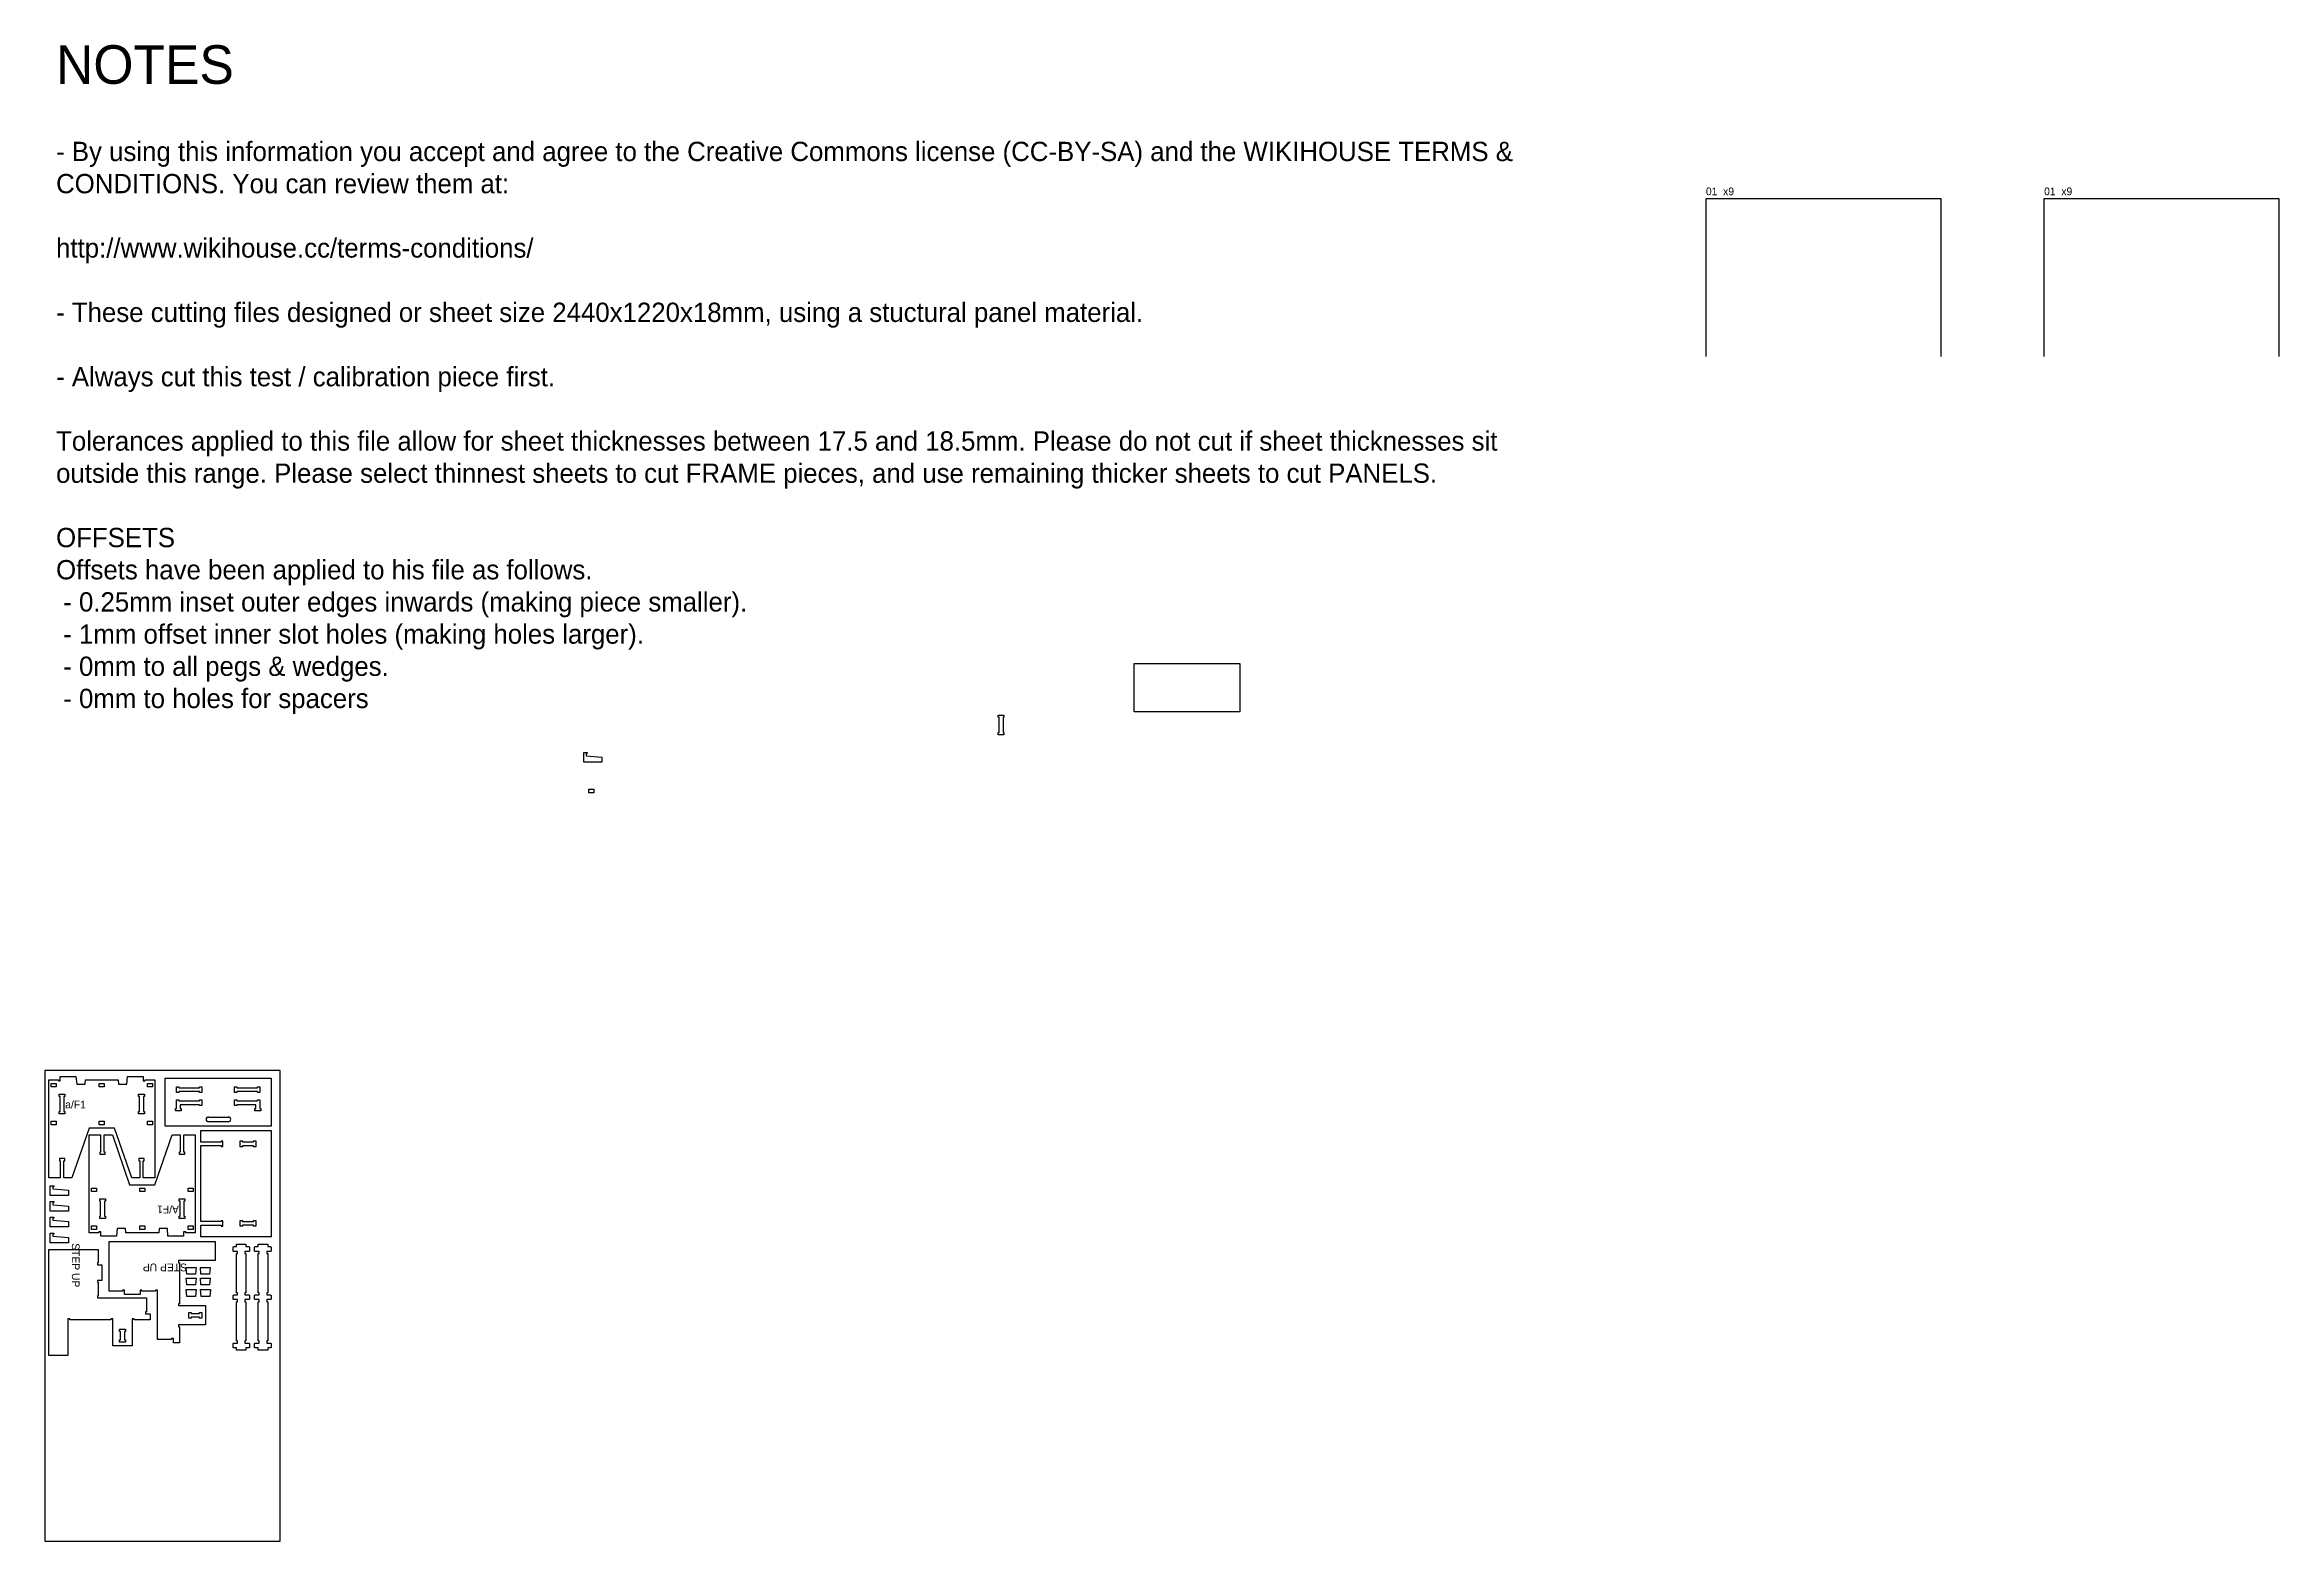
# Model space of a CAD drawing. Header units: inches. Extents: x 39044 to 50626, y 26084 to 33838.
import ezdxf

# ---------------------------------------------------------------- set-up
doc = ezdxf.new("R2010")
doc.units = ezdxf.units.IN
doc.header["$MEASUREMENT"] = 0
for name, color, linetype in [('00_SHEET_BirchPlywood_2440x1220x18', 74, 'CONTINUOUS'), ('0_SHEET_SuperPlyOSB_2440x1220x18', 1, 'CONTINUOUS'), ('1_3mmTOOL_2mmDEEP_CENTRE', 2, 'CONTINUOUS'), ('3_6mmTOOL_CUTTHROUGH_INSIDE', 4, 'CONTINUOUS'), ('6__CUTTHROUGH_OUTSIDE', 5, 'CONTINUOUS')]:
    doc.layers.add(name, color=color, linetype=linetype)

msp = doc.modelspace()

# ---------------------------------------------------------------- linework, layer by layer
at = {"layer": '00_SHEET_BirchPlywood_2440x1220x18'}
msp.add_lwpolyline([(50626, 32222), (50626, 33039), (49406, 33039), (49406, 32222)], dxfattribs=at)
at = {"layer": '0_SHEET_SuperPlyOSB_2440x1220x18'}
msp.add_lwpolyline([(48873, 32222), (48873, 33039), (47653, 33039), (47653, 32222)], dxfattribs=at)
msp.add_lwpolyline([(40264, 28524), (39044, 28524), (39044, 26084), (40264, 26084)], close=True, dxfattribs=at)
at = {"layer": '3_6mmTOOL_CUTTHROUGH_INSIDE'}
for points in [[(44016, 30263), (43986, 30263), (43986, 30275), (43991, 30275), (43991, 30353), (43986, 30353), (43986, 30365), (44016, 30365), (44016, 30353), (44011, 30353), (44011, 30275), (44016, 30275)], [(41890, 29962), (41864, 29962), (41864, 29980), (41890, 29980)], [(39103, 28438), (39077, 28438), (39077, 28456), (39103, 28456)], [(39149, 28298), (39119, 28298), (39119, 28310), (39124, 28310), (39124, 28388), (39119, 28388), (39119, 28400), (39149, 28400), (39149, 28388), (39144, 28388), (39144, 28310), (39149, 28310)], [(39353, 28438), (39327, 28438), (39327, 28456), (39353, 28456)], [(39561, 28298), (39531, 28298), (39531, 28310), (39536, 28310), (39536, 28388), (39531, 28388), (39531, 28400), (39561, 28400), (39561, 28388), (39556, 28388), (39556, 28310), (39561, 28310)], [(39603, 28438), (39577, 28438), (39577, 28456), (39603, 28456)], [(39859, 28409), (39847, 28409), (39847, 28414), (39739, 28414), (39739, 28409), (39727, 28409), (39727, 28439), (39739, 28439), (39739, 28434), (39847, 28434), (39847, 28439), (39859, 28439)], [(40027, 28409), (40027, 28439), (40039, 28439), (40039, 28434), (40147, 28434), (40147, 28439), (40159, 28439), (40159, 28409), (40147, 28409), (40147, 28414), (40039, 28414), (40039, 28409)], [(39103, 28242), (39077, 28242), (39077, 28260), (39103, 28260)], [(39353, 28242), (39327, 28242), (39327, 28260), (39353, 28260)], [(39603, 28242), (39577, 28242), (39577, 28260), (39603, 28260)], [(39752, 28315), (39722, 28315), (39722, 28327), (39727, 28327), (39727, 28371), (39739, 28371), (39739, 28366), (39847, 28366), (39847, 28371), (39859, 28371), (39859, 28341), (39847, 28341), (39847, 28346), (39747, 28346), (39747, 28327), (39752, 28327)], [(40134, 28315), (40134, 28327), (40139, 28327), (40139, 28346), (40039, 28346), (40039, 28341), (40027, 28341), (40027, 28371), (40039, 28371), (40039, 28366), (40147, 28366), (40147, 28371), (40159, 28371), (40159, 28327), (40164, 28327), (40164, 28315)], [(40057, 28128), (40057, 28158), (40069, 28158), (40069, 28153), (40127, 28153), (40127, 28158), (40139, 28158), (40139, 28128), (40127, 28128), (40127, 28133), (40069, 28133), (40069, 28128)], [(39313, 27896), (39287, 27896), (39287, 27914), (39313, 27914)], [(39563, 27896), (39537, 27896), (39537, 27914), (39563, 27914)], [(39813, 27896), (39787, 27896), (39787, 27914), (39813, 27914)], [(39359, 27756), (39329, 27756), (39329, 27768), (39334, 27768), (39334, 27846), (39329, 27846), (39329, 27858), (39359, 27858), (39359, 27846), (39354, 27846), (39354, 27768), (39359, 27768)], [(39771, 27756), (39741, 27756), (39741, 27768), (39746, 27768), (39746, 27846), (39741, 27846), (39741, 27858), (39771, 27858), (39771, 27846), (39766, 27846), (39766, 27768), (39771, 27768)], [(39313, 27700), (39287, 27700), (39287, 27718), (39313, 27718)], [(39563, 27700), (39537, 27700), (39537, 27718), (39563, 27718)], [(39813, 27700), (39787, 27700), (39787, 27718), (39813, 27718)], [(40057, 27716), (40057, 27746), (40069, 27746), (40069, 27741), (40127, 27741), (40127, 27746), (40139, 27746), (40139, 27716), (40127, 27716), (40127, 27721), (40069, 27721), (40069, 27716)], [(39859, 27270), (39859, 27240), (39847, 27240), (39847, 27245), (39803, 27245), (39803, 27240), (39791, 27240), (39791, 27270), (39803, 27270), (39803, 27265), (39847, 27265), (39847, 27270)], [(39462, 27183), (39462, 27171), (39457, 27171), (39457, 27127), (39462, 27127), (39462, 27115), (39432, 27115), (39432, 27127), (39437, 27127), (39437, 27171), (39432, 27171), (39432, 27183)]]:
    msp.add_lwpolyline(points, close=True, dxfattribs=at)
for points in [[(39893, 28282), (39996, 28282)], [(39996, 28257), (39893, 28257)]]:
    msp.add_lwpolyline(points, dxfattribs=at)
for centre, start, end in [((39893, 28270), 90, 270), ((39996, 28270), 270, 90)]:
    msp.add_arc(centre, 12.5, start, end, dxfattribs=at)
at = {"layer": '6__CUTTHROUGH_OUTSIDE'}
for points in [[(44690, 30382), (44690, 30632), (45239, 30632), (45239, 30382)], [(41932, 30120), (41838, 30120), (41838, 30170), (41856, 30170), (41856, 30165), (41851, 30165), (41851, 30154), (41932, 30147)], [(39615, 27967), (39555, 27967), (39555, 28056), (39560, 28056), (39560, 28067), (39532, 28067), (39532, 28056), (39537, 28056), (39537, 27967), (39495, 27967), (39405, 28225), (39275, 28225), (39185, 27967), (39143, 27967), (39143, 28056), (39148, 28056), (39148, 28067), (39120, 28067), (39120, 28056), (39125, 28056), (39125, 27967), (39065, 27967), (39065, 28474), (39115, 28474), (39115, 28469), (39125, 28469), (39125, 28492), (39206, 28492), (39210, 28452), (39253, 28452), (39255, 28474), (39425, 28474), (39427, 28452), (39470, 28452), (39473, 28492), (39555, 28492), (39555, 28469), (39565, 28469), (39565, 28474), (39615, 28474)], [(39668, 28234), (39668, 28483), (40218, 28483), (40218, 28234)], [(39824, 27682), (39775, 27682), (39775, 27687), (39764, 27687), (39764, 27664), (39683, 27664), (39680, 27704), (39637, 27704), (39635, 27682), (39465, 27682), (39463, 27704), (39420, 27704), (39416, 27664), (39335, 27664), (39335, 27687), (39324, 27687), (39324, 27682), (39275, 27682), (39275, 28189), (39334, 28189), (39334, 28100), (39329, 28100), (39329, 28089), (39358, 28089), (39358, 28100), (39353, 28100), (39353, 28189), (39395, 28189), (39484, 27931), (39615, 27931), (39705, 28189), (39746, 28189), (39746, 28100), (39741, 28100), (39741, 28089), (39770, 28089), (39770, 28100), (39765, 28100), (39765, 28189), (39824, 28189)], [(39854, 27662), (39854, 27722), (39958, 27722), (39958, 27717), (39968, 27717), (39968, 27745), (39958, 27745), (39958, 27740), (39854, 27740), (39854, 28134), (39958, 28134), (39958, 28129), (39968, 28129), (39968, 28157), (39958, 28157), (39958, 28152), (39854, 28152), (39854, 28212), (40218, 28212), (40218, 27662)], [(39167, 27876), (39073, 27876), (39073, 27926), (39091, 27926), (39091, 27921), (39086, 27921), (39086, 27910), (39167, 27903)], [(39167, 27794), (39073, 27794), (39073, 27844), (39091, 27844), (39091, 27839), (39086, 27839), (39086, 27828), (39167, 27821)], [(39167, 27713), (39073, 27713), (39073, 27763), (39091, 27763), (39091, 27758), (39086, 27758), (39086, 27747), (39167, 27740)], [(39167, 27631), (39073, 27631), (39073, 27681), (39091, 27681), (39091, 27675), (39086, 27675), (39086, 27664), (39167, 27658)], [(39572, 27346), (39572, 27273), (39567, 27273), (39567, 27263), (39590, 27263), (39590, 27232), (39508, 27232), (39508, 27237), (39497, 27237), (39497, 27096), (39398, 27096), (39398, 27237), (39387, 27237), (39387, 27232), (39175, 27232), (39175, 27237), (39164, 27237), (39164, 27046), (39065, 27046), (39065, 27596), (39322, 27596), (39322, 27526), (39317, 27526), (39317, 27516), (39340, 27516), (39340, 27436), (39317, 27436), (39317, 27426), (39322, 27426), (39322, 27356), (39317, 27356), (39317, 27346)], [(39928, 27538), (39737, 27538), (39737, 27527), (39742, 27527), (39742, 27315), (39737, 27315), (39737, 27305), (39878, 27305), (39878, 27205), (39737, 27205), (39737, 27195), (39742, 27195), (39742, 27112), (39711, 27112), (39711, 27135), (39701, 27135), (39701, 27130), (39628, 27130), (39628, 27385), (39618, 27385), (39618, 27380), (39548, 27380), (39548, 27385), (39538, 27385), (39538, 27362), (39458, 27362), (39458, 27385), (39448, 27385), (39448, 27380), (39378, 27380), (39378, 27637), (39928, 27637)], [(40038, 27575), (40043, 27575), (40043, 27586), (40023, 27586), (40020, 27588), (40020, 27608), (40023, 27611), (40038, 27611), (40038, 27623), (40087, 27623), (40087, 27611), (40102, 27611), (40105, 27608), (40105, 27588), (40102, 27586), (40082, 27586), (40082, 27575), (40087, 27575), (40087, 27372), (40082, 27372), (40082, 27361), (40102, 27361), (40105, 27358), (40105, 27338), (40102, 27336), (40082, 27336), (40082, 27325), (40087, 27325), (40087, 27122), (40082, 27122), (40082, 27111), (40102, 27111), (40105, 27108), (40105, 27088), (40102, 27086), (40087, 27086), (40087, 27074), (40038, 27074), (40038, 27086), (40023, 27086), (40020, 27088), (40020, 27108), (40023, 27111), (40043, 27111), (40043, 27122), (40038, 27122), (40038, 27325), (40043, 27325), (40043, 27336), (40023, 27336), (40020, 27338), (40020, 27358), (40023, 27361), (40043, 27361), (40043, 27372), (40038, 27372)], [(40150, 27575), (40155, 27575), (40155, 27586), (40135, 27586), (40132, 27588), (40132, 27608), (40135, 27611), (40150, 27611), (40150, 27623), (40200, 27623), (40200, 27611), (40215, 27611), (40218, 27608), (40218, 27588), (40215, 27586), (40195, 27586), (40195, 27575), (40200, 27575), (40200, 27372), (40195, 27372), (40195, 27361), (40215, 27361), (40218, 27358), (40218, 27338), (40215, 27336), (40195, 27336), (40195, 27325), (40200, 27325), (40200, 27122), (40195, 27122), (40195, 27111), (40215, 27111), (40218, 27108), (40218, 27088), (40215, 27086), (40200, 27086), (40200, 27074), (40150, 27074), (40150, 27086), (40135, 27086), (40132, 27088), (40132, 27108), (40135, 27111), (40155, 27111), (40155, 27122), (40150, 27122), (40150, 27325), (40155, 27325), (40155, 27336), (40135, 27336), (40132, 27338), (40132, 27358), (40135, 27361), (40155, 27361), (40155, 27372), (40150, 27372)], [(39829, 27503), (39826, 27468), (39781, 27468), (39777, 27503)], [(39899, 27468), (39854, 27468), (39851, 27503), (39902, 27503)], [(39829, 27448), (39825, 27413), (39780, 27413), (39777, 27448)], [(39829, 27388), (39825, 27353), (39780, 27353), (39777, 27388)], [(39902, 27448), (39899, 27413), (39854, 27413), (39851, 27448)], [(39904, 27388), (39900, 27353), (39855, 27353), (39852, 27388)]]:
    msp.add_lwpolyline(points, close=True, dxfattribs=at)

# ---------------------------------------------------------------- texts
at = {"layer": '00_SHEET_BirchPlywood_2440x1220x18', "insert": (49407, 33098), "char_height": 40, "attachment_point": 1}
msp.add_mtext_dynamic_manual_height_columns('01  x9', width=871.79, gutter_width=200, heights=[0], dxfattribs=at)
at = {"layer": '0_SHEET_SuperPlyOSB_2440x1220x18', "attachment_point": 1}
for s, width, insert, char_height in [('{\\H2x;NOTES \\P}\\P- By using this information you accept and agree to the Creative Commons license (CC-BY-SA) and the WIKIHOUSE TERMS & CONDITIONS. You can review them at:\\P\\Phttp://www.wikihouse.cc/terms-conditions/\\P\\P- These cutting files designed or sheet size 2440x1220x18mm, using a stuctural panel material.\\P\\P- Always cut this test / calibration piece first.\\P\\PTolerances applied to this file allow for sheet thicknesses between 17.5 and 18.5mm. Please do not cut if sheet thicknesses sit outside this range. Please select thinnest sheets to cut FRAME pieces, and use remaining thicker sheets to cut PANELS.\\P\\POFFSETS\\POffsets have been applied to his file as follows. \\P - 0.25mm inset outer edges inwards (making piece smaller).\\P - 1mm offset inner slot holes (making holes larger). \\P - 0mm to all pegs & wedges. \\P - 0mm to holes for spacers', 7719.36, (39103, 33835), 100), ('01  x9', 871.79, (47654, 33098), 40)]:
    msp.add_mtext_dynamic_manual_height_columns(s, width=width, gutter_width=200, heights=[0], dxfattribs=dict(at, insert=insert, char_height=char_height))
at = {"layer": '1_3mmTOOL_2mmDEEP_CENTRE', "insert": (39076, 28367), "char_height": 40, "attachment_point": 1}
msp.add_mtext_dynamic_manual_height_columns('{\\W5.00197; }a/F1', width=533.49, gutter_width=200, heights=[0], dxfattribs=at)
at = {"layer": '1_3mmTOOL_2mmDEEP_CENTRE', "char_height": 40, "attachment_point": 1}
for s, insert, rotation in [('{\\W5.00197; }A/F1', (39814, 27783), 180), ('{\\W3.33531; }STEP UP', (39225, 27678), 270), ('{\\W3.33531; }STEP UP', (39831, 27483), 180)]:
    msp.add_mtext_dynamic_manual_height_columns(s, width=533.49, gutter_width=200, heights=[0], dxfattribs=dict(at, insert=insert, rotation=rotation))

doc.saveas('drawing.dxf')
